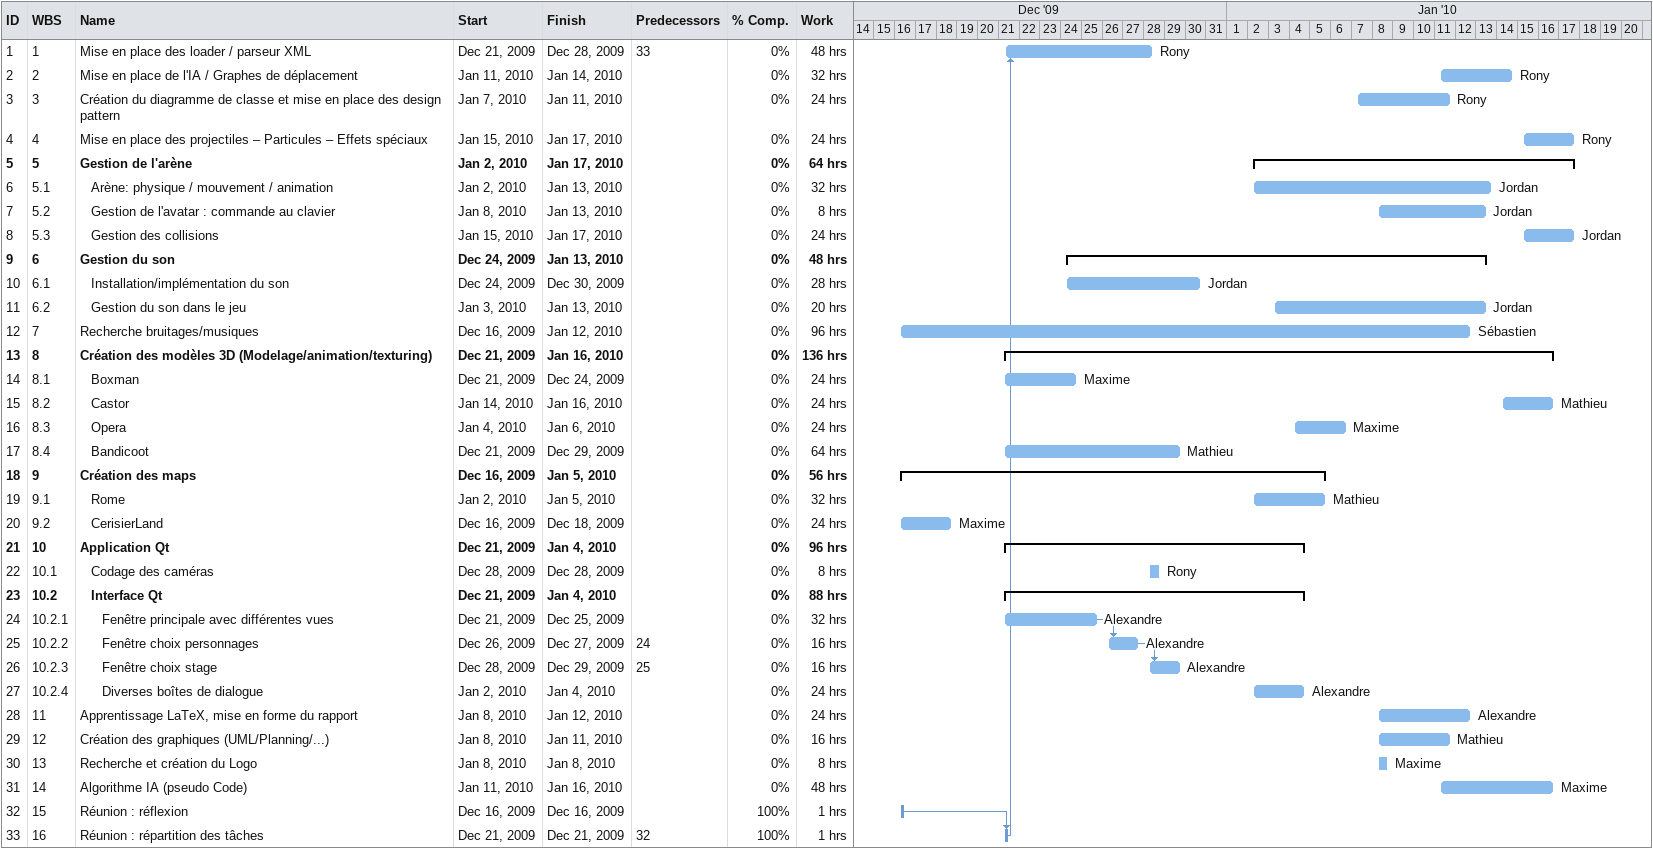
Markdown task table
| ID | WBS | Task | Start | Finish | Predecessors | Resources | % complete | Work (h) |
|---|---|---|---|---|---|---|---|---|
| 1 | 1 | Mise en place des loader / parseur XML | 2009-12-21 | 2009-12-28 | 33 | Rony | 0 | 48 |
| 2 | 2 | Mise en place de l'IA / Graphes de déplacement | 2010-01-11 | 2010-01-14 |  | Rony | 0 | 32 |
| 3 | 3 | Création du diagramme de classe et mise en place des design pattern | 2010-01-07 | 2010-01-11 |  | Rony | 0 | 24 |
| 4 | 4 | Mise en place des projectiles – Particules – Effets spéciaux | 2010-01-15 | 2010-01-17 |  | Rony | 0 | 24 |
| 5 | 5 | **Gestion de l'arène** | 2010-01-02 | 2010-01-17 |  |  | 0 | 64 |
| 6 | 5.1 | Arène: physique / mouvement / animation | 2010-01-02 | 2010-01-13 |  | Jordan | 0 | 32 |
| 7 | 5.2 | Gestion de l'avatar : commande au clavier | 2010-01-08 | 2010-01-13 |  | Jordan | 0 | 8 |
| 8 | 5.3 | Gestion des collisions | 2010-01-15 | 2010-01-17 |  | Jordan | 0 | 24 |
| 9 | 6 | **Gestion du son** | 2009-12-24 | 2010-01-13 |  |  | 0 | 48 |
| 10 | 6.1 | Installation/implémentation du son | 2009-12-24 | 2009-12-30 |  | Jordan | 0 | 28 |
| 11 | 6.2 | Gestion du son dans le jeu | 2010-01-03 | 2010-01-13 |  | Jordan | 0 | 20 |
| 12 | 7 | Recherche bruitages/musiques | 2009-12-16 | 2010-01-12 |  | Sébastien | 0 | 96 |
| 13 | 8 | **Création des modèles 3D (Modelage/animation/texturing)** | 2009-12-21 | 2010-01-16 |  |  | 0 | 136 |
| 14 | 8.1 | Boxman | 2009-12-21 | 2009-12-24 |  | Maxime | 0 | 24 |
| 15 | 8.2 | Castor | 2010-01-14 | 2010-01-16 |  | Mathieu | 0 | 24 |
| 16 | 8.3 | Opera | 2010-01-04 | 2010-01-06 |  | Maxime | 0 | 24 |
| 17 | 8.4 | Bandicoot | 2009-12-21 | 2009-12-29 |  | Mathieu | 0 | 64 |
| 18 | 9 | **Création des maps** | 2009-12-16 | 2010-01-05 |  |  | 0 | 56 |
| 19 | 9.1 | Rome | 2010-01-02 | 2010-01-05 |  | Mathieu | 0 | 32 |
| 20 | 9.2 | CerisierLand | 2009-12-16 | 2009-12-18 |  | Maxime | 0 | 24 |
| 21 | 10 | **Application Qt** | 2009-12-21 | 2010-01-04 |  |  | 0 | 96 |
| 22 | 10.1 | Codage des caméras | 2009-12-28 | 2009-12-28 |  | Rony | 0 | 8 |
| 23 | 10.2 | **Interface Qt** | 2009-12-21 | 2010-01-04 |  |  | 0 | 88 |
| 24 | 10.2.1 | Fenêtre principale avec différentes vues | 2009-12-21 | 2009-12-25 |  | Alexandre | 0 | 32 |
| 25 | 10.2.2 | Fenêtre choix personnages | 2009-12-26 | 2009-12-27 | 24 | Alexandre | 0 | 16 |
| 26 | 10.2.3 | Fenêtre choix stage | 2009-12-28 | 2009-12-29 | 25 | Alexandre | 0 | 16 |
| 27 | 10.2.4 | Diverses boîtes de dialogue | 2010-01-02 | 2010-01-04 |  | Alexandre | 0 | 24 |
| 28 | 11 | Apprentissage LaTeX, mise en forme du rapport | 2010-01-08 | 2010-01-12 |  | Alexandre | 0 | 24 |
| 29 | 12 | Création des graphiques (UML/Planning/...) | 2010-01-08 | 2010-01-11 |  | Mathieu | 0 | 16 |
| 30 | 13 | Recherche et création du Logo | 2010-01-08 | 2010-01-08 |  | Maxime | 0 | 8 |
| 31 | 14 | Algorithme IA (pseudo Code) | 2010-01-11 | 2010-01-16 |  | Maxime | 0 | 48 |
| 32 | 15 | Réunion : réflexion | 2009-12-16 | 2009-12-16 |  |  | 100 | 1 |
| 33 | 16 | Réunion : répartition des tâches | 2009-12-21 | 2009-12-21 | 32 |  | 100 | 1 |
